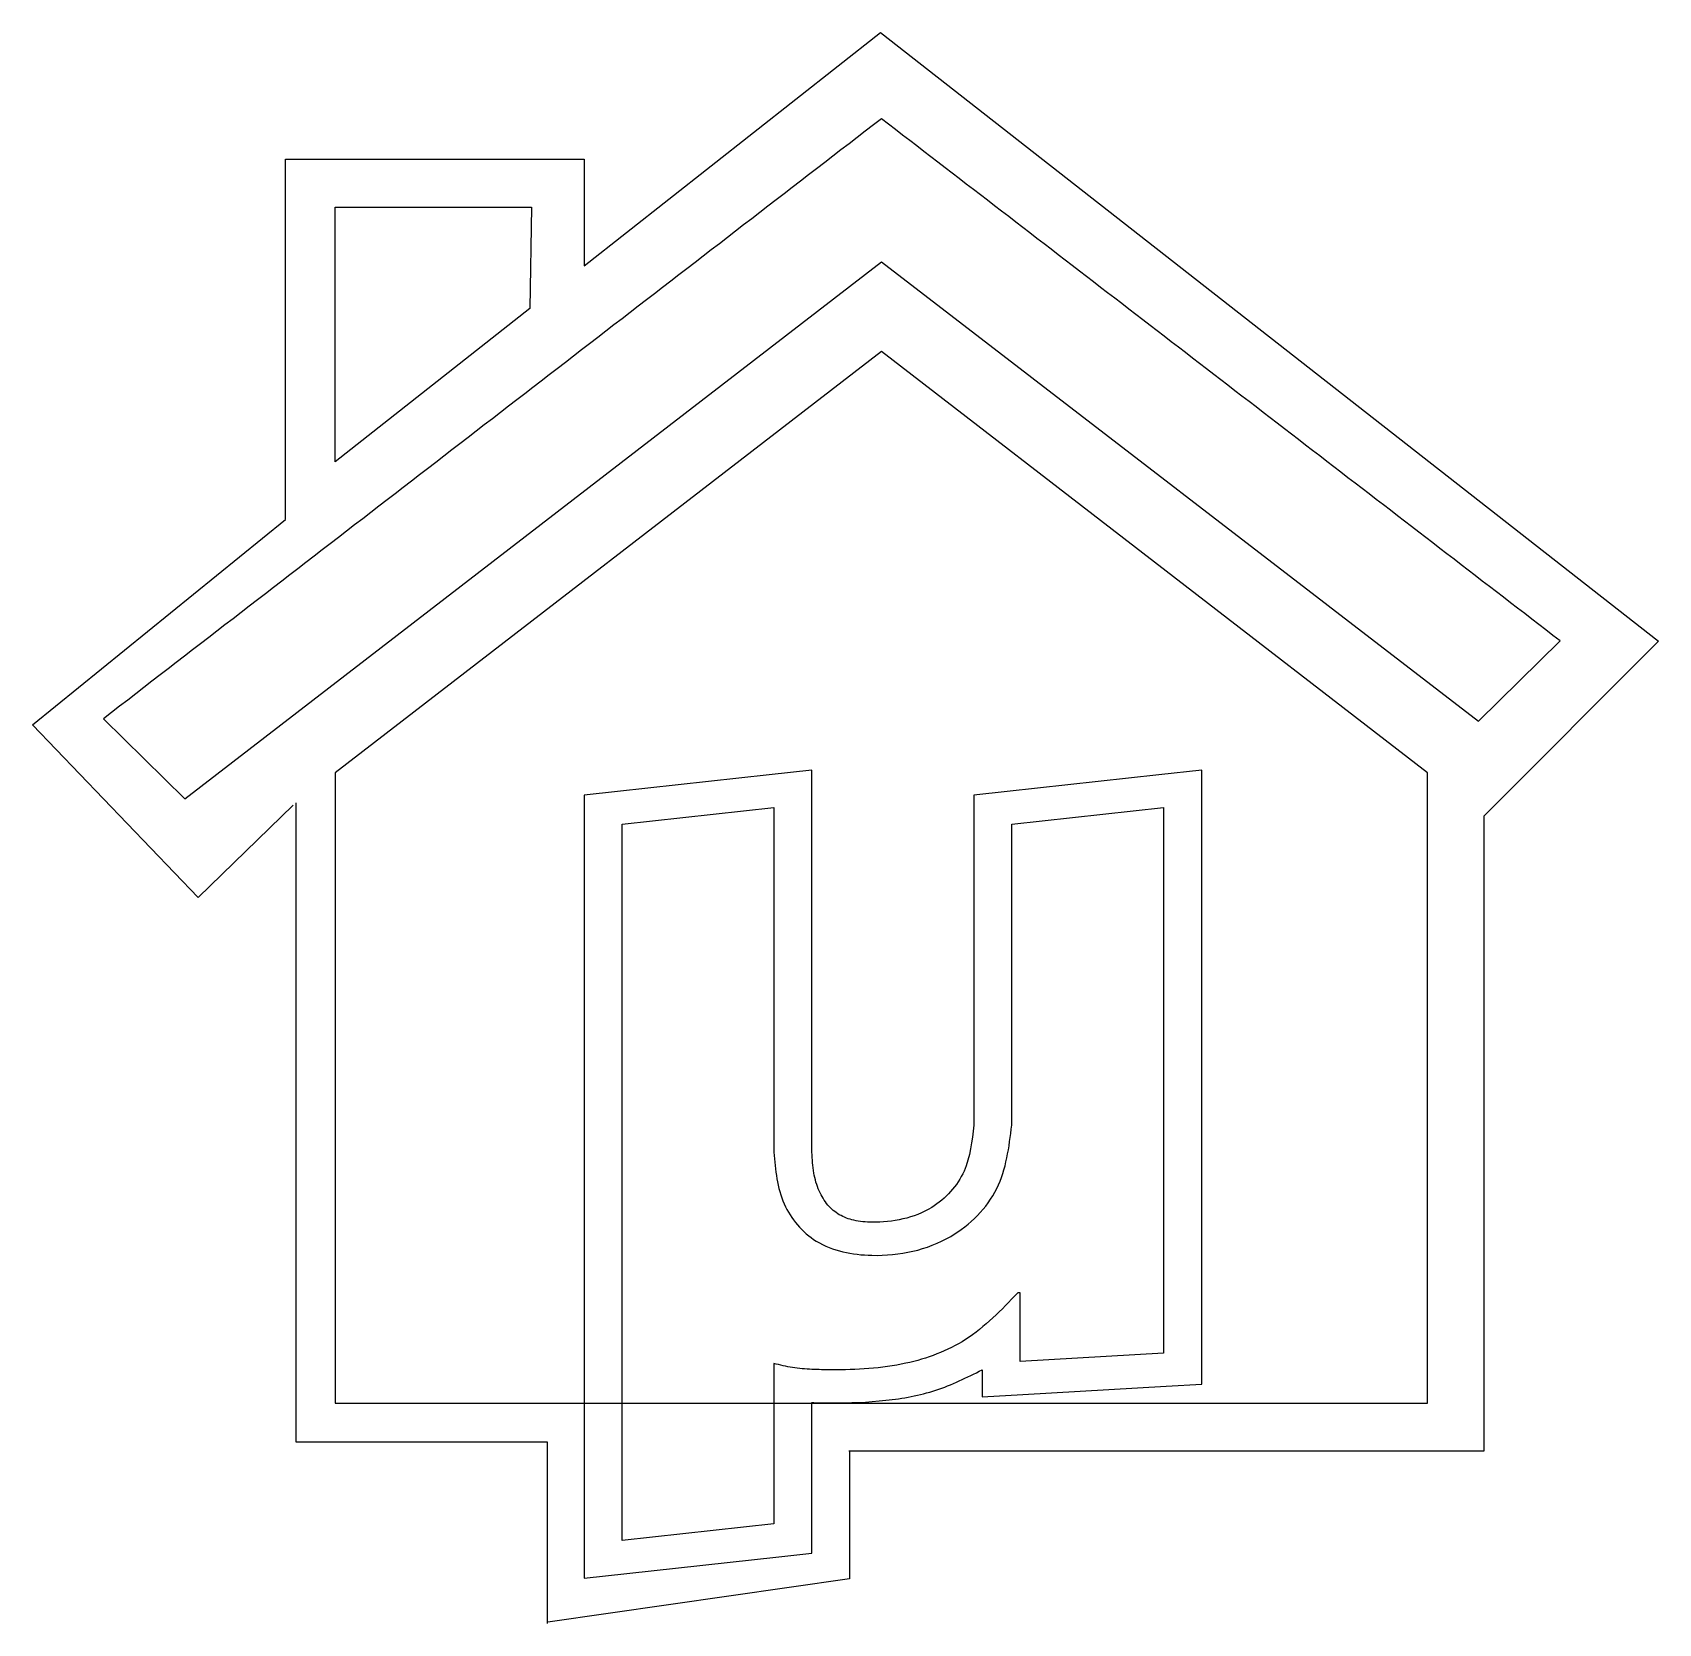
# Model space of a CAD drawing. Extents: x 4.6 to 60.4, y 5.3 to 59.9.
import ezdxf

# ---------------------------------------------------------------- set-up
doc = ezdxf.new("R2010")
doc.units = 0
doc.layers.add('µCtrl', color=7, linetype='CONTINUOUS')

msp = doc.modelspace()

# ---------------------------------------------------------------- linework, layer by layer
at = {"layer": 'µCtrl', "color": 7}
for points in [[(14.951019, 55.527225), (23.495542, 55.527225), (23.495542, 51.86391), (33.676361, 59.871252), (60.375411, 38.979763), (54.378067, 32.982419), (54.378067, 11.189947), (32.584641, 11.189947)], [(13.516709, 33.355396), (10.249402, 30.183816), (4.56528, 36.114883), (13.248749, 43.156101), (13.248749, 55.527919), (14.951019, 55.527919)], [(14.951019, 53.878984), (21.694221, 53.878984), (21.635978, 50.401338), (14.951019, 45.143534), (14.951019, 53.878984), (14.951019, 53.878984)], [(6.996994, 36.322619), (9.798758, 33.570674), (33.707133, 52.00344), (54.20025, 36.244141), (56.996995, 38.99636)], [(52.452792, 34.466898), (33.707092, 48.920737), (14.95104, 34.461163), (14.950517, 12.83635), (52.452792, 12.83635), (52.452792, 34.466898), (52.452792, 34.466898)], [(6.996994, 36.322619), (6.996994, 36.322619)], [(31.320176, 34.562384), (29.849652, 34.401056), (24.63919, 33.829399), (23.495542, 33.703943), (23.495542, 32.700289), (23.495542, 8.121325), (23.495542, 6.830977), (24.965962, 6.992123), (30.176423, 7.563597), (31.320176, 7.689054), (31.320176, 8.692708), (31.320176, 12.856088)], [(31.320176, 21.4476), (31.320176, 33.271945), (31.320176, 34.562384), (31.320176, 34.562384)], [(37.158352, 13.978098), (37.158352, 13.050373), (38.552228, 13.131128), (43.476804, 13.416547), (44.697099, 13.487287), (44.697099, 14.552031), (44.697099, 33.271945), (44.697099, 34.562384), (43.226576, 34.401056), (38.015173, 33.829399), (36.871421, 33.703943), (36.871421, 32.700289), (36.871421, 22.375962)], [(22.238606, 5.275902), (22.238606, 11.49972), (13.617222, 11.49972), (13.617222, 33.432885)], [(30.01309, 14.195143), (30.01309, 8.692708), (24.802628, 8.121325), (24.802628, 32.700289), (30.01309, 33.271945), (30.01309, 21.4476)], [(30.01309, 14.195116), (30.01309, 8.692681), (24.802628, 8.121297), (24.802628, 32.700261), (30.01309, 33.271918), (30.01309, 21.447573)], [(38.178506, 22.375962), (38.178506, 32.700289), (43.390014, 33.271945)], [(38.178506, 22.375935), (38.178506, 32.700261), (43.390014, 33.271918), (43.390014, 14.552094), (38.465438, 14.266676), (38.465438, 14.266676)], [(43.390014, 33.271945), (43.390014, 14.552031), (38.465438, 14.266703), (38.465438, 16.624707), (38.383457, 16.624707)], [(38.465438, 14.266676), (38.465438, 16.62468), (38.383457, 16.62468)], [(32.607301, 11.167691), (32.607301, 6.810031), (22.251079, 5.325793)]]:
    msp.add_lwpolyline(points, dxfattribs=at)
for points, knots in [([(33.704187, 56.912545), (30.736721, 54.624775), (24.801789, 50.049237), (15.899391, 43.185928), (9.96446, 38.610389), (6.996994, 36.322619)], [0, 0, 0, 0, 11.240893, 22.481787, 33.72268, 33.72268, 33.72268, 33.72268]), ([(56.996995, 38.99636), (54.408905, 40.987046), (49.232724, 44.96842), (41.46846, 50.940487), (36.292278, 54.921859), (33.704187, 56.912545)], [0, 0, 0, 0, 9.795376, 19.590753, 29.386129, 29.386129, 29.386129, 29.386129]), ([(30.01309, 21.4476), (30.066846, 20.836293), (30.170623, 19.656144), (31.448805, 18.154712), (33.658817, 17.750307), (36.040551, 18.245508), (37.896485, 20.092197), (38.085142, 21.619911), (38.178506, 22.375962)], [0, 0, 0, 0, 1.809385, 3.493081, 5.466337, 8.246812, 10.527041, 12.761135, 12.761135, 12.761135, 12.761135]), ([(30.01309, 21.447573), (30.066848, 20.836287), (30.170632, 19.656165), (31.448815, 18.154773), (33.658814, 17.750375), (36.040536, 18.245548), (37.896489, 20.092192), (38.085143, 21.61989), (38.178506, 22.375935)], [0, 0, 0, 0, 1.809322, 3.493001, 5.466256, 8.246725, 10.526922, 12.760994, 12.760994, 12.760994, 12.760994]), ([(36.871421, 22.375962), (36.814766, 21.831131), (36.699522, 20.722884), (35.399005, 19.287039), (33.871152, 19.000582), (32.781159, 19.077478), (32.24861, 19.273377), (31.830953, 19.630321), (31.536528, 20.132026), (31.352071, 20.754729), (31.331199, 21.208142), (31.320176, 21.4476)], [0, 0, 0, 0, 1.612574, 3.280158, 5.392076, 6.017442, 6.551799, 7.062296, 7.632851, 8.273503, 8.990517, 8.990517, 8.990517, 8.990517]), ([(38.383457, 16.624707), (37.822158, 16.0366), (36.74883, 14.912009), (34.437706, 14.057445), (32.617337, 13.965389), (31.31621, 13.989606), (30.653977, 14.04255), (30.224996, 14.144689), (30.01309, 14.195143)], [0, 0, 0, 0, 2.409829, 4.608123, 7.180244, 7.845974, 8.514509, 9.16712, 9.16712, 9.16712, 9.16712]), ([(38.383457, 16.62468), (37.822155, 16.03659), (36.748813, 14.912026), (34.437711, 14.057436), (32.617337, 13.96536), (31.31621, 13.989579), (30.653977, 14.042522), (30.224996, 14.144662), (30.01309, 14.195116)], [0, 0, 0, 0, 2.409802, 4.608104, 7.180227, 7.845956, 8.514492, 9.167103, 9.167103, 9.167103, 9.167103]), ([(31.320176, 12.856088), (31.397157, 12.852979), (31.547871, 12.846892), (31.768727, 12.843073), (32.538129, 12.839305), (33.814655, 12.890203), (35.593561, 13.199528), (36.637845, 13.719117), (37.158352, 13.978098)], [0, 0, 0, 0, 0.231126, 0.452495, 0.662627, 2.539237, 4.28585, 6.021558, 6.021558, 6.021558, 6.021558])]:
    msp.add_open_spline(points, degree=3, knots=knots, dxfattribs=at)

doc.saveas('drawing.dxf')
